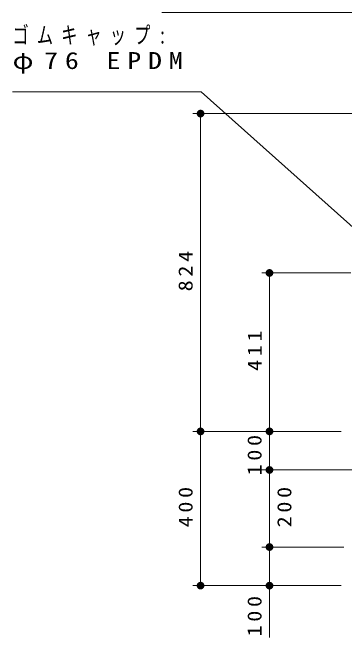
# Model space of a CAD drawing. Units: millimetres on the paper, scale 1:20. Extents: x -365 to 0, y -19 to 257.
# Drawn here: x -193.5 to -150.5, y 70.7 to 151.8 of the extents above; entities that cross this region are included whole.
import ezdxf

# ---------------------------------------------------------------- set-up
doc = ezdxf.new("R2010")
doc.units = ezdxf.units.MM
doc.layers.add('LY_1', color=7, linetype='Continuous', lineweight=25)
doc.styles.add('ＭＳ ゴシック', font='')
doc.styles.get('ＭＳ ゴシック').set_extended_font_data('MS Gothic')

# ---------------------------------------------------------------- blocks, each defined once
blk = doc.blocks.new('filled_dot')
at = {"color": 0, "linetype": 'Continuous', "lineweight": -2, "const_width": 1.25}
blk.add_lwpolyline([(-0.625, 0, 1), (0.625, 0, 1)], format="xyb", close=True, dxfattribs=at)

msp = doc.modelspace()

# ---------------------------------------------------------------- linework, layer by layer
at = {"layer": 'LY_1', "lineweight": 13}
for p, q in [((-174.166, 151.758), (-144.096, 151.758)), ((-193.481, 141.477), (-169.062, 141.477)), ((-169.062, 141.477), (-134.352, 110.41)), ((-111.343, 138.65), (-170.135, 138.65)), ((-169.135, 97.435), (-169.135, 138.65)), ((-149.66, 117.983), (-161.208, 117.983)), ((-160.208, 97.435), (-160.208, 117.983)), ((-150.935, 97.435), (-170.135, 97.435)), ((-150.935, 97.435), (-170.135, 97.435)), ((-169.135, 77.435), (-169.135, 97.435)), ((-150.935, 97.435), (-161.208, 97.435)), ((-150.935, 97.435), (-161.208, 97.435)), ((-160.208, 92.435), (-160.208, 97.435)), ((-148.435, 92.435), (-161.208, 92.435)), ((-160.208, 82.435), (-160.208, 92.435)), ((-150.56, 82.435), (-161.208, 82.435)), ((-160.208, 70.709), (-160.208, 82.435)), ((-150.935, 77.435), (-170.135, 77.435))]:
    msp.add_line(p, q, dxfattribs=at)

# ---------------------------------------------------------------- block references
at = {"layer": 'LY_1', "lineweight": 13, "xscale": 0.4, "yscale": 0.4}
for p, rotation in [((-169.135, 138.65), 270), ((-160.208, 117.983), 270), ((-169.135, 97.435), 90), ((-169.135, 97.435), 270), ((-160.208, 97.435), 90), ((-160.208, 97.435), 270), ((-160.208, 92.435), 270), ((-160.208, 92.435), 90), ((-160.208, 82.435), 270), ((-169.135, 77.435), 90), ((-160.208, 77.435), 90)]:
    msp.add_blockref('filled_dot', p, dxfattribs=dict(at, rotation=rotation))

# ---------------------------------------------------------------- texts
at = {"layer": 'LY_1', "char_height": 2.199, "attachment_point": 1, "style": 'ＭＳ ゴシック'}
for s, insert in [('\\T1.5;\\W0.7;ゴムキャップ:', (-193.481, 149.927)), ('\\T1.5;\\W1.2;φ76\\~EPDM', (-193.481, 146.627))]:
    msp.add_mtext(s, dxfattribs=dict(at, insert=insert))
at = {"layer": 'LY_1', "char_height": 1.833, "rotation": 90, "style": 'ＭＳ ゴシック'}
for s, insert, attachment_point in [('\\T1.33;\\W1.15;824', (-170.135, 118.459), 8), ('\\T1.33;\\W1.15;411', (-161.208, 108.138), 8), ('\\T1.33;\\W1.15;100', (-161.208, 94.59), 8), ('\\T1.33;\\W1.15;400', (-170.135, 87.852), 8), ('\\T1.33;\\W1.15;200', (-159.208, 87.852), 2), ('\\T1.33;\\W1.15;100', (-161.208, 73.709), 8)]:
    msp.add_mtext(s, dxfattribs=dict(at, insert=insert, attachment_point=attachment_point))

doc.saveas('drawing.dxf')
